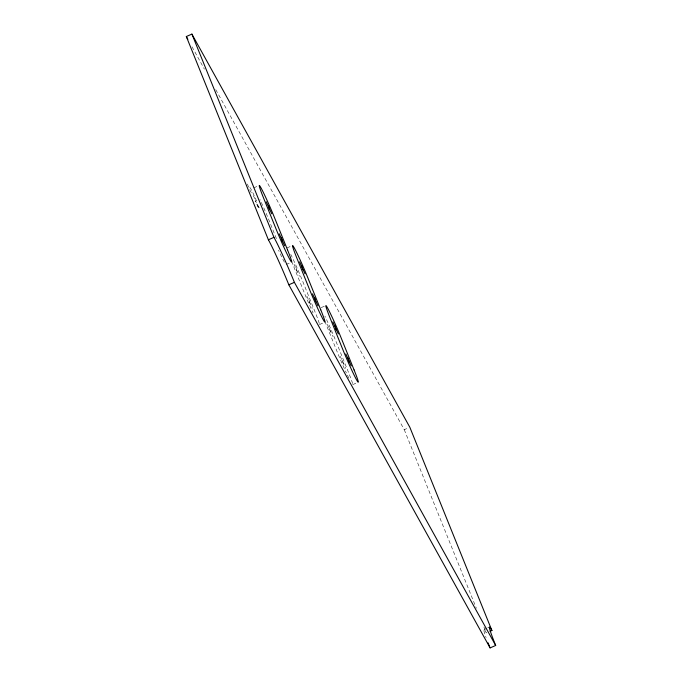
<?xml version="1.0" encoding="UTF-8"?>
<svg xmlns="http://www.w3.org/2000/svg" width="682" height="682" viewBox="0 0 682 682"><rect width="100%" height="100%" fill="white"/><g stroke="black" fill="none" stroke-linecap="round" stroke-linejoin="round"><path stroke-width="0.51" stroke-dasharray="3.41 2.56" d="M253.661 187.882L258.316 185.854M286.96 247.95L291.615 245.921M286.108 264.514L289.833 262.894M321.188 307.608L324.905 305.988M319.406 324.581L323.132 322.961M352.705 384.648L357.359 382.628M215.759 89.632L404.247 429.677L407.972 428.057M484.041 629.46L486.837 628.25M487.766 627.841L489.625 627.031M192.009 46.777L204.395 69.138M249.808 187.422C251.735 189.187 261.7 211.983 252.596 194.336M249.663 189.707L252.016 193.961M259.279 207.899L255.256 200.653L258.785 208.59L257.148 204.148M327.3 324.334L332.748 336.337M340.216 356.328L345.663 368.331M294.002 264.266L299.449 276.27M306.917 296.261L312.365 308.264M404.247 429.677L476.351 608.259M483.922 627.005L486.309 632.922A36.572 1.858 66.5 0 0 486.096 637.568M324.862 321.299L337.385 352.321A24.382 1.236 66.5 0 0 346.371 372.969M291.564 261.223L304.095 292.246A24.382 1.236 66.5 0 0 313.072 312.902M276.415 238.632L268.981 220.209A24.382 1.236 66.5 0 0 259.995 199.562M247.378 184.046L249.501 189.315M342.432 360.335L343.447 364.324M329.517 328.34L330.523 332.33M309.134 300.268L310.148 304.257M296.218 268.273L297.233 272.263M319.278 323.481A24.382 1.236 66.5 0 0 315.195 312.271L302.271 280.276A24.382 1.236 66.5 0 0 290.762 254.343M284.42 262.186A24.382 1.236 66.5 0 1 278.546 250.166M348.903 378.254A24.382 1.236 66.5 0 1 347.155 374.64M352.568 383.548A24.382 1.236 66.5 0 0 348.485 372.338L335.57 340.352A24.382 1.236 66.5 0 0 324.905 316.141"/><path stroke-width="1.02" d="M186.322 36.53L191.906 34.1L409.831 427.247L491.893 630.492A36.572 1.858 66.5 0 0 495.678 645.47L490.094 647.9L288.818 284.786A36.572 1.858 66.5 0 0 268.384 239.783L186.322 36.53L187.874 39.326M268.384 239.783L273.968 237.353L191.906 34.1M288.818 284.786L294.402 282.357L495.678 645.47M490.026 631.302L491.893 630.492M332.876 321.904L338.332 333.907M345.8 353.898L351.247 365.902M299.586 261.837L305.033 273.84M312.501 293.831L317.948 305.834M266.287 201.77L271.734 213.773M279.202 233.764L284.65 245.767M348.016 357.905L349.022 361.895M335.101 325.911L336.107 329.9M314.717 297.838L315.732 301.828M301.802 265.844L302.808 269.833M281.419 237.762L282.433 241.76M268.503 205.776L269.518 209.766M273.968 237.353A36.572 1.858 66.5 0 1 294.402 282.357M490.094 647.9A36.572 1.858 66.5 0 1 488.082 642.819M354.069 369.908L341.153 337.922A24.382 1.236 66.5 0 0 327.531 307.914A24.382 1.236 66.5 0 0 330.054 317.897L342.969 349.892A24.382 1.236 66.5 0 0 356.592 379.891A24.382 1.236 66.5 0 0 354.069 369.908M320.77 309.841L307.855 277.847A24.382 1.236 66.5 0 0 294.232 247.847A24.382 1.236 66.5 0 0 296.755 257.83L309.671 289.816A24.382 1.236 66.5 0 0 323.294 319.824A24.382 1.236 66.5 0 0 320.77 309.841M287.48 249.774L274.565 217.78A24.382 1.236 66.5 0 0 260.942 187.78A24.382 1.236 66.5 0 0 263.465 197.763L276.38 229.749A24.382 1.236 66.5 0 0 290.003 259.757A24.382 1.236 66.5 0 0 287.48 249.774"/></g></svg>
